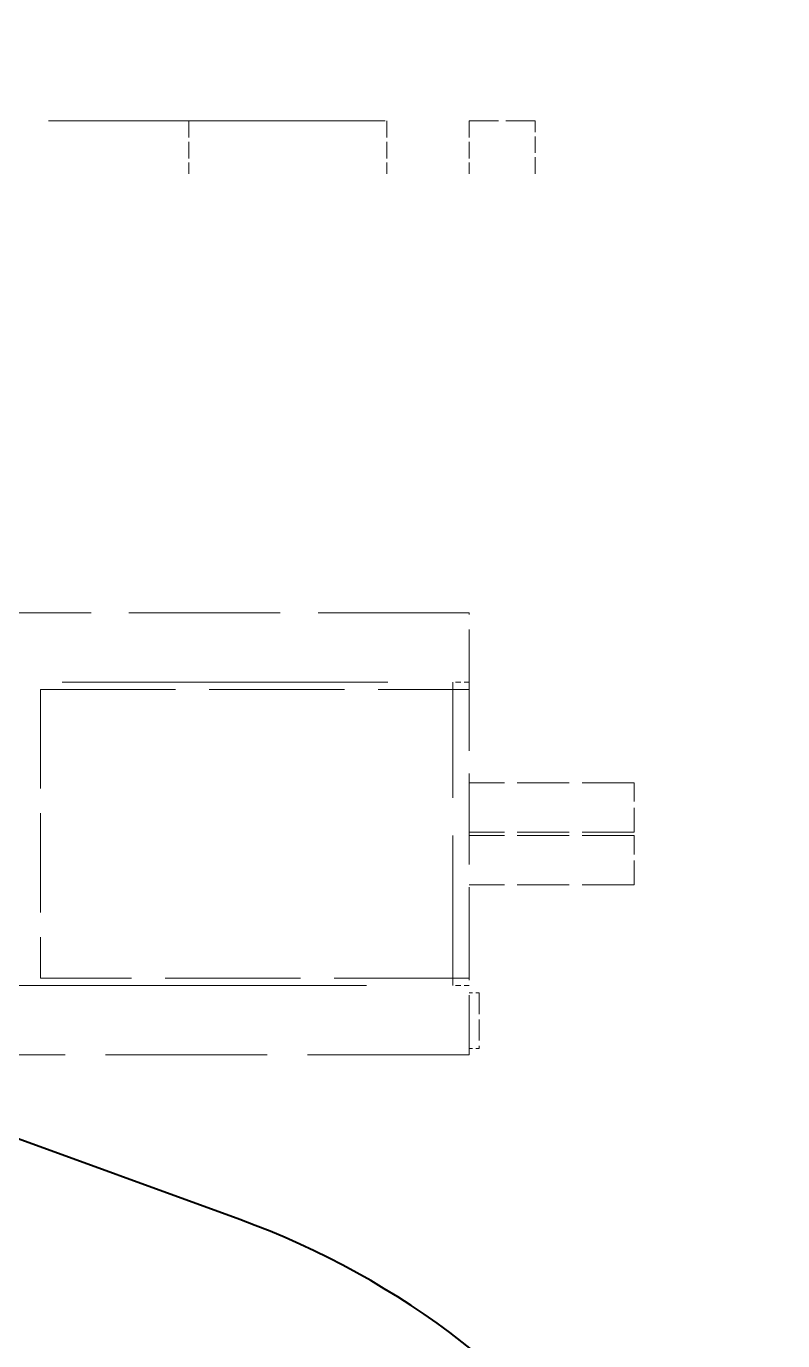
# Model space of a CAD drawing. Header units: millimetres. Extents: x 0 to 4205, y 0 to 2970.
# Drawn here: x 1591.28 to 1614.2, y 1251.96 to 1291.79 of the extents above; entities that cross this region are included whole.
import ezdxf

# ---------------------------------------------------------------- set-up
doc = ezdxf.new("R2010")
doc.units = ezdxf.units.MM
doc.header["$LTSCALE"] = 5
doc.linetypes.add('DASHED', pattern=[0.2067, 0.1654, -0.0413])
doc.layers.add('가려진 것(ISO)', color=2, linetype='DASHED', lineweight=18)
doc.layers.add('가시적인 것(ISO)', color=3, linetype='Continuous', lineweight=40)

msp = doc.modelspace()

# ---------------------------------------------------------------- linework, layer by layer
at = {"layer": '가려진 것(ISO)', "ltscale": 12.33672}
msp.add_line((1553.7036, 1288.9175), (1604.7036, 1288.9175), dxfattribs=at)
at = {"layer": '가려진 것(ISO)', "ltscale": 0.609403}
for p, q in [((1596.2036, 1288.9175), (1596.2036, 1287.3175)), ((1602.2036, 1288.9175), (1602.2036, 1287.3175)), ((1604.7036, 1288.9175), (1604.7036, 1287.3175)), ((1606.7036, 1287.3175), (1606.7036, 1288.9175))]:
    msp.add_line(p, q, dxfattribs=at)
at = {"layer": '가려진 것(ISO)', "ltscale": 1.077359}
msp.add_line((1606.7036, 1288.9175), (1604.7036, 1288.9175), dxfattribs=at)
at = {"layer": '가려진 것(ISO)', "ltscale": 5.543494}
msp.add_line((1604.7036, 1274.0175), (1590.1512, 1274.0175), dxfattribs=at)
at = {"layer": '가려진 것(ISO)', "ltscale": 2.191636}
for p, q in [((1604.7036, 1271.6952), (1604.7036, 1274.0175)), ((1604.7036, 1260.6175), (1604.7036, 1262.9397))]:
    msp.add_line(p, q, dxfattribs=at)
at = {"layer": '가려진 것(ISO)', "ltscale": 11.94001}
msp.add_line((1543.0036, 1271.9175), (1604.7036, 1271.9175), dxfattribs=at)
at = {"layer": '가려진 것(ISO)', "ltscale": 5.504978}
msp.add_line((1604.2036, 1262.7175), (1604.2036, 1271.9175), dxfattribs=at)
at = {"layer": '가려진 것(ISO)', "ltscale": 0.19037}
for p, q in [((1604.7036, 1271.9175), (1604.2036, 1271.9175)), ((1604.7036, 1262.7175), (1604.2036, 1262.7175))]:
    msp.add_line(p, q, dxfattribs=at)
at = {"layer": '가려진 것(ISO)', "ltscale": 3.634694}
msp.add_line((1591.7036, 1271.6952), (1591.7036, 1262.9397), dxfattribs=at)
at = {"layer": '가려진 것(ISO)', "ltscale": 4.952111}
for p, q in [((1591.7036, 1271.6952), (1604.7036, 1271.6952)), ((1604.7036, 1262.9397), (1591.7036, 1262.9397))]:
    msp.add_line(p, q, dxfattribs=at)
at = {"layer": '가려진 것(ISO)', "ltscale": 3.335226}
msp.add_line((1604.7036, 1262.9397), (1604.7036, 1271.6952), dxfattribs=at)
at = {"layer": '가려진 것(ISO)', "ltscale": 1.904597}
for p, q in [((1609.7036, 1268.8675), (1604.7036, 1268.8675)), ((1609.7036, 1267.3675), (1604.7036, 1267.3675)), ((1609.7036, 1267.2675), (1604.7036, 1267.2675)), ((1609.7036, 1265.7675), (1604.7036, 1265.7675))]:
    msp.add_line(p, q, dxfattribs=at)
at = {"layer": '가려진 것(ISO)', "ltscale": 0.897467}
for p, q in [((1609.7036, 1267.3675), (1609.7036, 1268.8675)), ((1609.7036, 1265.7675), (1609.7036, 1267.2675))]:
    msp.add_line(p, q, dxfattribs=at)
at = {"layer": '가려진 것(ISO)', "ltscale": 15.070711}
msp.add_line((1573.5525, 1262.7175), (1604.7036, 1262.7175), dxfattribs=at)
at = {"layer": '가려진 것(ISO)', "ltscale": 0.114182}
for p, q in [((1605.0036, 1262.4968), (1604.7036, 1262.4968)), ((1605.0036, 1260.8105), (1604.7036, 1260.8105))]:
    msp.add_line(p, q, dxfattribs=at)
at = {"layer": '가려진 것(ISO)', "ltscale": 0.775516}
msp.add_line((1605.0036, 1262.4968), (1605.0036, 1260.8105), dxfattribs=at)
at = {"layer": '가려진 것(ISO)', "ltscale": 5.924434}
msp.add_line((1604.7036, 1260.6175), (1589.1512, 1260.6175), dxfattribs=at)
at = {"layer": '가시적인 것(ISO)'}
msp.add_line((1597.7541, 1255.6268), (1498.4056, 1291.7867), dxfattribs=at)
msp.add_arc((1589.2036, 1232.1345), 25, 0, 70, dxfattribs=at)

doc.saveas('drawing.dxf')
